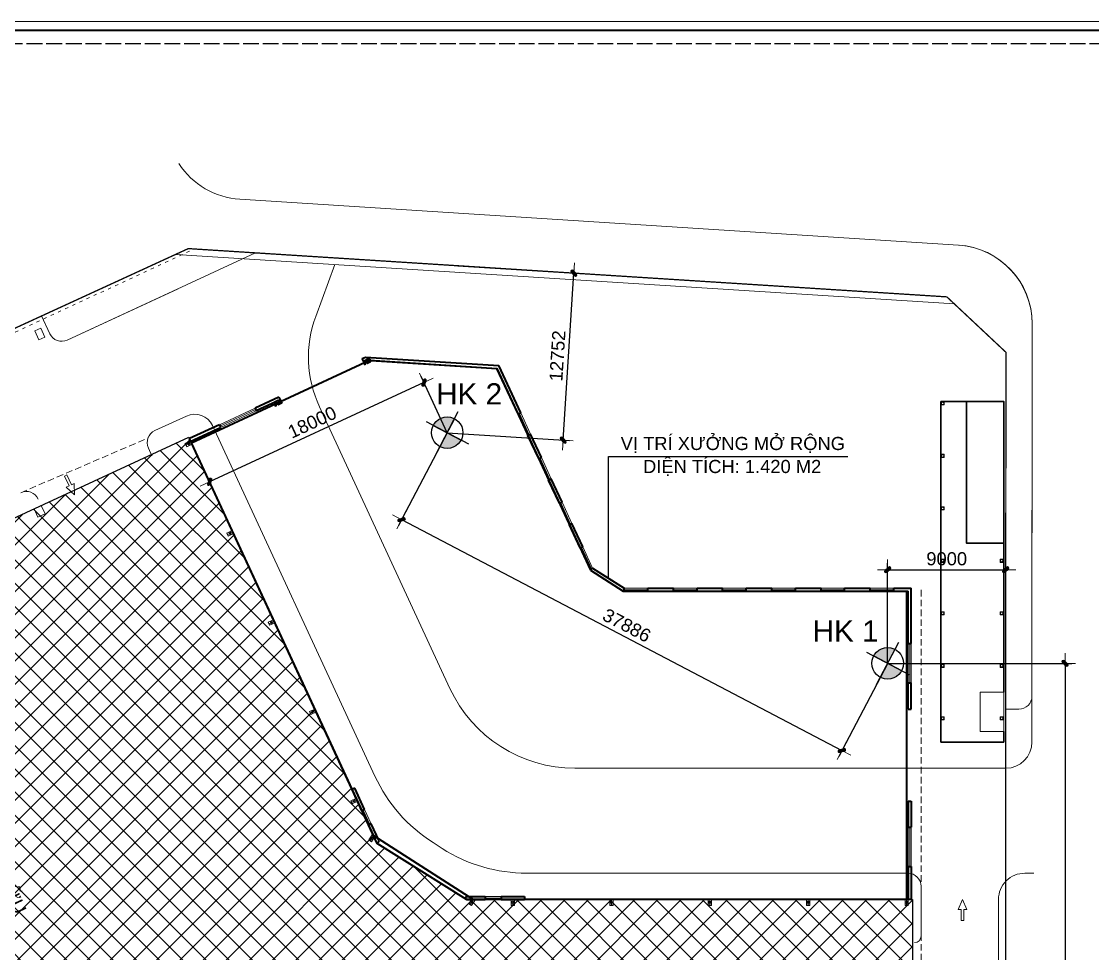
# Model space of a CAD drawing. Header units: millimetres. Extents: x 10670522 to 10987993, y 2186703 to 2710728.
# Drawn here: x 10740864 to 10822486, y 2258238 to 2329288 of the extents above; entities that cross this region are included whole.
import ezdxf

# ---------------------------------------------------------------- set-up
doc = ezdxf.new("R2010")
doc.units = ezdxf.units.MM
doc.header["$MEASUREMENT"] = 0
for name, pattern in [('ACAD_ISO02W100', [15, 12, -3]), ('ACAD_ISO03W100', [30, 12, -18]), ('ACAD_ISO05W100', [33, 24, -3, 0, -3, 0, -3]), ('DASHEDX2', [1.5, 1, -0.5])]:
    doc.linetypes.add(name, pattern=pattern)
for name, color, linetype, lineweight in [('251', 251, 'Continuous', 5), ('KEOCOT', 6, 'Continuous', 20), ('Khung ten - Net', 7, 'Continuous', 9), ('ranh gioi', 10, 'ACAD_ISO05W100', 80), ('TH-Cat tuong', 4, 'Continuous', 35), ('TH-Cua', 155, 'Continuous', 5), ('TH-Dim', 8, 'Continuous', 5), ('TH-Hatch', 55, 'Continuous', 5), ('TH-Keothep', 6, 'Continuous', 25), ('TH-Net thay1', 2, 'Continuous', 25), ('TH-Net thay2', 3, 'Continuous', 18), ('TH-Net thay3', 5, 'Continuous', 30), ('TH-Netkhuat', 117, 'DASHEDX2', 5), ('TH-NetThayManh', 9, 'Continuous', 9), ('TH-NhomKinh', 140, 'Continuous', 9), ('TH-Text', 7, 'Continuous', 9)]:
    doc.layers.add(name, color=color, linetype=linetype, lineweight=lineweight)
doc.layers.add('kichthuoc', color=15, linetype='Continuous')
doc.styles.add('Arial-TH', font='ARIAL.TTF')
doc.styles.add('KHUNG TEN', font='ARIAL.TTF')
doc.linetypes.add('FENCELINE2', pattern='A,6.35,-2.54,[132,ltypeshp.shx,S=2.54,R=0,X=-2.54,Y=0],-2.54,25.4', length=36.83)
doc.dimstyles.new('TH 1-500', dxfattribs={"dimscale": 500, "dimtxt": 2, "dimasz": 0.0065, "dimexe": 1, "dimexo": 0, "dimgap": 0.65, "dimtad": 1, "dimdec": 0, "dimzin": 0, "dimdsep": 46, "dimtxsty": 'Arial-TH', "dimblk": 'tick', "dimcen": 5, "dimdle": 200, "dimclrd": 256, "dimclre": 256, "dimclrt": 1, "dimadec": 0, "dimazin": 0, "dimtfac": 1, "dimtdec": 0, "dimtix": 1, "dimtmove": 2, "dimatfit": 3, "dimldrblk": 'OPEN30', "dimfxl": 1, "dimtvp": 11.111111, "dimtfill": 1, "dimtfillclr": 256, "dimtolj": 1, "dimarcsym": 1})

# ---------------------------------------------------------------- blocks, each defined once
blk = doc.blocks.new('BL1')
h = blk.add_hatch(color=252)
h.paths.add_polyline_path([(125, 450), (-125, 450), (-125, 440), (125, 440)])
h.paths.add_polyline_path([(2, 440), (-2, 440), (-2, 10), (2, 10)])
h.paths.add_polyline_path([(125, 10), (-125, 10), (-125, 0), (125, 0)])
for p, q in [((-2, 10), (-2, 440)), ((2, 10), (2, 440))]:
    blk.add_line(p, q)
for points in [[(-125, -10), (125, -10), (125, 460), (-125, 460)], [(-125, 0), (-125, 10), (125, 10), (125, 0)]]:
    blk.add_lwpolyline(points, close=True)
blk.add_lwpolyline([(125, 450), (-125, 450), (-125, 440), (125, 440), (125, 450)])
for centre in [(-60, 275), (-60, 175), (60, 275), (60, 175)]:
    blk.add_circle(centre, 12.5)
blk = doc.blocks.new('Cot-LenTang')
blk.add_hatch(color=252).paths.add_polyline_path([(0, -125), (0, 125), (15, 125), (15, 11), (20, 6), (480, 6), (485, 11), (485, 125), (500, 125), (500, -125), (485, -125), (485, -11), (480, -6), (20, -6), (15, -11), (15, -125)])
at = {"color": 251, "lineweight": 0}
blk.add_line((250, 6), (250, -6), dxfattribs=at)
at = {"color": 251, "linetype": 'ACAD_ISO03W100', "lineweight": 0, "ltscale": 2}
blk.add_lwpolyline([(550, -175), (550, 175), (-50, 175), (-50, -175)], close=True, dxfattribs=at)
at = {"color": 251, "lineweight": 0}
for points in [[(0, 125), (500, 125), (500, -125), (0, -125)], [(180, 6), (180, 105), (170, 105), (170, 6)], [(320, 6), (320, 105), (330, 105), (330, 6)], [(180, -6), (180, -105), (170, -105), (170, -6)], [(320, -6), (320, -105), (330, -105), (330, -6)]]:
    blk.add_lwpolyline(points, close=True, dxfattribs=at)
blk.add_lwpolyline([(0, -125), (0, 125), (15, 125), (15, 11), (20, 6), (480, 6), (485, 11), (485, 125), (500, 125), (500, -125), (485, -125), (485, -11), (480, -6), (20, -6), (15, -11), (15, -125), (0, -125)])
for centre in [(100, 75), (250, 75), (400, 75), (100, -75), (250, -75), (400, -75)]:
    blk.add_circle(centre, 12.5, dxfattribs=at)
blk = doc.blocks.new('tick')
blk.add_hatch(color=7).paths.add_polyline_path([(-65, -19, 1), (-19, -65), (65, 19, 1), (19, 65)])
for p, q in [((240, 0), (-240, 0)), ((19, 65), (-65, -19)), ((-19, -65), (65, 19)), ((0, 240), (0, -240))]:
    blk.add_line(p, q)
for centre, start, end in [((42, 42), 315, 135), ((-42, -42), 135, 315)]:
    blk.add_arc(centre, 32.5, start, end)
blk = doc.blocks.new('*D24')
at = {"layer": 'DEFPOINTS', "color": 0}
for p in [(10815870, 2287489), (10806870, 2280364), (10815870, 2280364)]:
    blk.add_point(p, dxfattribs=at)
at = {"layer": 'TH-Dim', "lineweight": -2}
for p, q in [((10806870, 2280364), (10806870, 2287989)), ((10815870, 2280364), (10815870, 2287989)), ((10806873, 2287489), (10815867, 2287489))]:
    blk.add_line(p, q, dxfattribs=at)
at = {"layer": 'TH-Dim', "lineweight": -2, "xscale": 3.25, "yscale": 3.25, "zscale": 3.25, "rotation": 180}
blk.add_blockref('tick', (10806870, 2287489), dxfattribs=at)
at = {"layer": 'TH-Dim', "lineweight": -2, "xscale": 3.25, "yscale": 3.25, "zscale": 3.25}
blk.add_blockref('tick', (10815870, 2287489), dxfattribs=at)
at = {"layer": 'TH-Dim', "color": 1, "insert": (10811370, 2288324), "char_height": 1000, "attachment_point": 5, "style": 'Arial-TH', "bg_fill": 3, "box_fill_scale": 1.25, "bg_fill_color": 256, "bg_fill_true_color": 13158600, "bg_fill_transparency": 0}
blk.add_mtext('\\A1;9000', dxfattribs=at)
blk = doc.blocks.new('_Open30')
at = {"color": 0, "linetype": 'ByBlock', "lineweight": -2}
for p, q in [((-1, 0), (0, 0)), ((0, 0), (-1, 0)), ((0, 0), (-1, 0))]:
    blk.add_line(p, q, dxfattribs=at)
blk = doc.blocks.new('*D25')
at = {"layer": 'DEFPOINTS', "color": 0}
for p in [(10806870, 2280360), (10806870, 2218364), (10820393, 2218364)]:
    blk.add_point(p, dxfattribs=at)
at = {"layer": 'TH-Dim', "lineweight": -2}
for p, q in [((10806870, 2280360), (10820893, 2280360)), ((10820393, 2280357), (10820393, 2218367)), ((10806870, 2218364), (10820893, 2218364))]:
    blk.add_line(p, q, dxfattribs=at)
at = {"layer": 'TH-Dim', "lineweight": -2, "xscale": 3.25, "yscale": 3.25, "zscale": 3.25}
for p, rotation in [((10820393, 2280360), 90), ((10820393, 2218364), 270)]:
    blk.add_blockref('tick', p, dxfattribs=dict(at, rotation=rotation))
at = {"layer": 'TH-Dim', "color": 1, "insert": (10819558, 2249362), "char_height": 1000, "attachment_point": 5, "rotation": 90, "style": 'Arial-TH', "bg_fill": 3, "box_fill_scale": 1.25, "bg_fill_color": 256, "bg_fill_true_color": 13158600, "bg_fill_transparency": 0}
blk.add_mtext('\\A1;61996', dxfattribs=at)
blk = doc.blocks.new('*D26')
at = {"layer": 'DEFPOINTS', "color": 0}
for p in [(10774117, 2310665), (10782952, 2310103), (10773306, 2297939)]:
    blk.add_point(p, dxfattribs=at)
at = {"layer": 'TH-Dim', "lineweight": -2}
for p, q in [((10774117, 2310665), (10783451, 2310071)), ((10782142, 2297379), (10782951, 2310099)), ((10773306, 2297939), (10782640, 2297344))]:
    blk.add_line(p, q, dxfattribs=at)
at = {"layer": 'TH-Dim', "lineweight": -2, "xscale": 3.25, "yscale": 3.25, "zscale": 3.25}
for p, rotation in [((10782952, 2310103), 86.35729696381951), ((10782141, 2297376), 266.3572969638195)]:
    blk.add_blockref('tick', p, dxfattribs=dict(at, rotation=rotation))
at = {"layer": 'TH-Dim', "color": 1, "insert": (10781713, 2303792), "char_height": 1000, "attachment_point": 5, "rotation": 86.3573, "style": 'Arial-TH', "bg_fill": 3, "box_fill_scale": 1.25, "bg_fill_color": 256, "bg_fill_true_color": 13158600, "bg_fill_transparency": 0}
blk.add_mtext('\\A1;12752', dxfattribs=at)
blk = doc.blocks.new('*D27')
at = {"layer": 'DEFPOINTS', "color": 0}
for p in [(10773306, 2297939), (10755204, 2294192), (10756974, 2290372)]:
    blk.add_point(p, dxfattribs=at)
at = {"layer": 'TH-Dim', "lineweight": -2}
for p, q in [((10771534, 2301757), (10755207, 2294193)), ((10773306, 2297939), (10771327, 2302212)), ((10756974, 2290372), (10754994, 2294645))]:
    blk.add_line(p, q, dxfattribs=at)
at = {"layer": 'TH-Dim', "lineweight": -2, "xscale": 3.25, "yscale": 3.25, "zscale": 3.25}
for p, rotation in [((10771537, 2301758), 24.85748271699247), ((10755204, 2294192), 204.8574827169924)]:
    blk.add_blockref('tick', p, dxfattribs=dict(at, rotation=rotation))
at = {"layer": 'TH-Dim', "color": 1, "insert": (10763019, 2298733), "char_height": 1000, "attachment_point": 5, "rotation": 24.85748, "style": 'Arial-TH', "bg_fill": 3, "box_fill_scale": 1.25, "bg_fill_color": 256, "bg_fill_true_color": 13158600, "bg_fill_transparency": 0}
blk.add_mtext('\\A1;18000', dxfattribs=at)
blk = doc.blocks.new('*D28')
at = {"layer": 'DEFPOINTS', "color": 0}
for p in [(10773306, 2297939), (10806855, 2280335), (10803380, 2273712)]:
    blk.add_point(p, dxfattribs=at)
at = {"layer": 'TH-Dim', "lineweight": -2}
for p, q in [((10773306, 2297939), (10769599, 2290873)), ((10769834, 2291314), (10803377, 2273714)), ((10806855, 2280335), (10803147, 2273269))]:
    blk.add_line(p, q, dxfattribs=at)
at = {"layer": 'TH-Dim', "lineweight": -2, "xscale": 3.25, "yscale": 3.25, "zscale": 3.25}
for p, rotation in [((10769831, 2291316), 152.3128238474873), ((10803380, 2273712), 332.3128238474873)]:
    blk.add_blockref('tick', p, dxfattribs=dict(at, rotation=rotation))
at = {"layer": 'TH-Dim', "color": 1, "insert": (10786994, 2283254), "char_height": 1000, "attachment_point": 5, "rotation": 332.31282, "style": 'Arial-TH', "bg_fill": 3, "box_fill_scale": 1.25, "bg_fill_color": 256, "bg_fill_true_color": 13158600, "bg_fill_transparency": 0}
blk.add_mtext('\\A1;37886', dxfattribs=at)
blk = doc.blocks.new('A$C3BB5034F')
at = {"layer": 'KEOCOT'}
blk.add_lwpolyline([(-59, -63), (-59, 57), (61, 57), (61, -63)], close=True, dxfattribs=at)
for centre, radius in [((1, -3), 45), ((-39, 37), 4.5), ((41, 37), 4.5), ((-39, -43), 4.5), ((41, -43), 4.5)]:
    blk.add_circle(centre, radius, dxfattribs=at)

msp = doc.modelspace()

# ---------------------------------------------------------------- hatches: boundary and pattern name
at = {"layer": 'TH-Hatch'}
h = msp.add_hatch(dxfattribs=at)
h.set_pattern_fill('ANSI37', color=256, scale=10000, style=0)
h.set_pattern_definition([(45, (-52428.4, -392904.3), (-883.88348, 883.88348), []), (135, (-52428.4, -392904.3), (-883.88348, -883.88348), [])])
edge = h.paths.add_edge_path()
edge.add_line((10808767.9, 2228543.7), (10762817.3, 2228543.7))
edge.add_arc((10762817.6, 2251199.1), 22655.4, 204.856823, 269.999341, ccw=False)
edge.add_line((10742261, 2241675.8), (10722936.9, 2283387))
edge.add_line((10722936.9, 2283387), (10753623.7, 2297603.7))
edge.add_line((10753623.7, 2297603.7), (10767979.4, 2266616.6))
edge.add_line((10767979.4, 2266616.6), (10774767.5, 2262363.7))
edge.add_line((10774767.5, 2262363.7), (10808767.9, 2262363.7))
edge.add_line((10808767.9, 2262363.7), (10808767.9, 2228543.7))
at = {"layer": 'TH-Net thay1'}
h = msp.add_hatch(color=256, dxfattribs=at)
h.set_gradient(color1=(2, 14, 115), color2=(3, 22, 191), one_color=1, tint=0.38)
h.paths.add_polyline_path([(10773864, 2299001.2, 0.4142136), (10772243.8, 2298496.1), (10773306.4, 2297938.6)])
h.paths.add_polyline_path([(10774369, 2297381), (10773306.4, 2297938.6), (10772748.8, 2296876, 0.4142136)])
h = msp.add_hatch(color=256, dxfattribs=at)
h.set_gradient(color1=(2, 14, 115), color2=(3, 22, 191), one_color=1, tint=0.38)
h.paths.add_polyline_path([(10807427.5, 2281426.3, 0.4142136), (10805807.3, 2280921.2), (10806869.9, 2280363.7)])
h.paths.add_polyline_path([(10807932.5, 2279806.1), (10806869.9, 2280363.7), (10806312.3, 2279301.1, 0.4142136)])

# ---------------------------------------------------------------- linework, layer by layer
at = {"layer": '251', "linetype": 'Continuous'}
for points in [[(10744675.3, 2293962.5), (10744325, 2294718.7), (10744143.5, 2294634.6), (10744493.8, 2293878.5), (10744282.1, 2293780.4), (10744911.5, 2293214.8), (10744887, 2294060.6)], [(10812467.9, 2261585.9), (10812467.9, 2260752.6), (10812667.9, 2260752.6), (10812667.9, 2261585.9), (10812901.2, 2261585.9), (10812567.9, 2262363.7), (10812234.5, 2261585.9)]]:
    msp.add_lwpolyline(points, close=True, dxfattribs=at)
at = {"layer": 'DEFPOINTS', "linetype": 'ACAD_ISO02W100', "ltscale": 100}
msp.add_lwpolyline([(10847457.7, 2327588.2), (10672771.6, 2327588.2), (10672771.6, 2188402.7), (10847457.7, 2188402.7)], close=True, dxfattribs=at)
at = {"layer": 'Khung ten - Net', "color": 251, "lineweight": 5}
msp.add_lwpolyline([(10872157.7, 2329288.2), (10670521.6, 2329288.2), (10670521.6, 2186702.7), (10872157.7, 2186702.7)], close=True, dxfattribs=at)
at = {"layer": 'Khung ten - Net', "color": 1, "lineweight": 35}
msp.add_lwpolyline([(10671771.6, 2187402.7), (10871457.7, 2187402.7), (10871457.7, 2328588.2), (10671771.6, 2328588.2)], close=True, dxfattribs=at)
at = {"layer": 'ranh gioi', "linetype": 'FENCELINE2', "ltscale": 50, "const_width": 100}
msp.add_lwpolyline([(10811382.4, 2308292.7), (10815881.1, 2304071), (10815840.6, 2218363.7), (10746640.6, 2218363.7), (10739655.4, 2223082.9), (10708145, 2291098.3), (10753579.4, 2311972.6)], close=True, dxfattribs=at)
at = {"layer": 'TH-Cat tuong', "ltscale": 1200}
for p, q in [((10766832.9, 2303585.5), (10767076.4, 2303698.3)), ((10766925.4, 2303385.9), (10766832.9, 2303585.5)), ((10766925.4, 2303385.9), (10767118.2, 2303475.2)), ((10767076.4, 2303698.3), (10777241.8, 2303051.2)), ((10767118.2, 2303475.2), (10777097.2, 2302839.9)), ((10778706.7, 2299365.9), (10777097.2, 2302839.9)), ((10778906.3, 2299458.4), (10777241.8, 2303051.2)), ((10760481.4, 2300643), (10758666.7, 2299802.2)), ((10760573.9, 2300443.3), (10758759.2, 2299602.6)), ((10760481.4, 2300643), (10760573.9, 2300443.3)), ((10758666.7, 2299802.2), (10758759.2, 2299602.6)), ((10778706.7, 2299365.9), (10778906.3, 2299458.4)), ((10755944.6, 2298541.1), (10756037.1, 2298341.5)), ((10779463.3, 2297732.6), (10779663, 2297825.1)), ((10780283.1, 2295963.3), (10779463.3, 2297732.6)), ((10780482.7, 2296055.8), (10779663, 2297825.1)), ((10780283.1, 2295963.3), (10780482.7, 2296055.8)), ((10781039.7, 2294330), (10781239.3, 2294422.5)), ((10782059, 2292653.2), (10781239.3, 2294422.5)), ((10781859.4, 2292560.7), (10781039.7, 2294330)), ((10781859.4, 2292560.7), (10782059, 2292653.2)), ((10782616.1, 2290927.5), (10782815.7, 2291019.9)), ((10783435.8, 2289158.1), (10782616.1, 2290927.5)), ((10783635.4, 2289250.6), (10782815.7, 2291019.9)), ((10783435.8, 2289158.1), (10783635.4, 2289250.6)), ((10784192.4, 2287524.9), (10784392, 2287617.4)), ((10786792.9, 2285863.7), (10786792.9, 2286083.7)), ((10788592.9, 2285863.7), (10788592.9, 2286083.7)), ((10788592.9, 2286083.7), (10790542.9, 2286083.7)), ((10788592.9, 2285863.7), (10790542.9, 2285863.7)), ((10790542.9, 2285863.7), (10790542.9, 2286083.7)), ((10792342.9, 2285863.7), (10792342.9, 2286083.7)), ((10792342.9, 2286083.7), (10794292.9, 2286083.7)), ((10792342.9, 2285863.7), (10794292.9, 2285863.7)), ((10794292.9, 2285863.7), (10794292.9, 2286083.7)), ((10796092.9, 2285863.7), (10796092.9, 2286083.7)), ((10796092.9, 2286083.7), (10798042.9, 2286083.7)), ((10796092.9, 2285863.7), (10798042.9, 2285863.7)), ((10798042.9, 2285863.7), (10798042.9, 2286083.7)), ((10799842.9, 2285863.7), (10799842.9, 2286083.7)), ((10799842.9, 2286083.7), (10801792.9, 2286083.7)), ((10799842.9, 2285863.7), (10801792.9, 2285863.7)), ((10801792.9, 2285863.7), (10801792.9, 2286083.7)), ((10803592.9, 2285863.7), (10803592.9, 2286083.7)), ((10803592.9, 2286083.7), (10805542.9, 2286083.7)), ((10803592.9, 2285863.7), (10805542.9, 2285863.7)), ((10805542.9, 2285863.7), (10805542.9, 2286083.7)), ((10807342.9, 2285863.7), (10807342.9, 2286083.7)), ((10807342.9, 2286083.7), (10808662.9, 2286083.7)), ((10807342.9, 2285863.7), (10808442.9, 2285863.7)), ((10808442.9, 2281863.7), (10808442.9, 2285863.7)), ((10808662.9, 2281863.7), (10808662.9, 2286083.7)), ((10808442.9, 2281863.7), (10808662.9, 2281863.7)), ((10808442.9, 2276863.7), (10808442.9, 2278863.7)), ((10808442.9, 2278863.7), (10808662.9, 2278863.7)), ((10808662.9, 2276863.7), (10808662.9, 2278863.7)), ((10808442.9, 2276863.7), (10808662.9, 2276863.7)), ((10766263.9, 2270842.9), (10766064.3, 2270750.4)), ((10766432.1, 2269956.5), (10766064.3, 2270750.4)), ((10767014.3, 2269223.3), (10766263.9, 2270842.9)), ((10766814.7, 2269130.8), (10766478.4, 2269856.7)), ((10767014.3, 2269223.3), (10766814.7, 2269130.8)), ((10808442.9, 2269863.7), (10808442.9, 2267863.7)), ((10808442.9, 2269863.7), (10808662.9, 2269863.7)), ((10808662.9, 2269863.7), (10808662.9, 2267863.7)), ((10767518.7, 2268134.5), (10767319.1, 2268042)), ((10767924.6, 2266735.1), (10767319.1, 2268042)), ((10768120, 2266836.6), (10767518.7, 2268134.5)), ((10808442.9, 2267863.7), (10808662.9, 2267863.7)), ((10767979.4, 2266616.6), (10768120, 2266836.6)), ((10808442.9, 2264863.7), (10808442.9, 2262363.7)), ((10808442.9, 2264863.7), (10808662.9, 2264863.7)), ((10808662.9, 2264863.7), (10808662.9, 2262363.7)), ((10774674.3, 2262422.1), (10774777.5, 2262583.7)), ((10774777.5, 2262583.7), (10776207.9, 2262583.7)), ((10776207.9, 2262583.7), (10776207.9, 2262363.7)), ((10777407.9, 2262583.7), (10779192.9, 2262583.7)), ((10777407.9, 2262583.7), (10777407.9, 2262363.7)), ((10779192.9, 2262583.7), (10779192.9, 2262363.7)), ((10774767.5, 2262363.7), (10776207.9, 2262363.7)), ((10777407.9, 2262363.7), (10778207.9, 2262363.7)), ((10778317.9, 2262363.7), (10779192.9, 2262363.7))]:
    msp.add_line(p, q, dxfattribs=at)
at = {"layer": 'TH-Cat tuong'}
for p, q in [((10755944.6, 2298541.1), (10753676.2, 2297490.2)), ((10753351.3, 2297097.3), (10756037.1, 2298341.5)), ((10784192.4, 2287524.9), (10784219.4, 2287466.6)), ((10784219.4, 2287466.6), (10786728.6, 2285863.7)), ((10784392, 2287617.4), (10786792.9, 2286083.7)), ((10786792.9, 2285863.7), (10786728.6, 2285863.7))]:
    msp.add_line(p, q, dxfattribs=at)
msp.add_lwpolyline([(10784219.4, 2287466.6), (10786728.6, 2285863.7), (10808317.9, 2285863.7), (10808317.9, 2262363.7), (10775289.6, 2262363.7), (10767705.1, 2267208.8), (10753821.2, 2297177.2), (10767379.6, 2303458.6), (10777097.2, 2302839.9), (10784219.4, 2287466.6)], dxfattribs=at)
at = {"layer": 'TH-Cat tuong', "color": 1, "ltscale": 100}
msp.add_lwpolyline([(10808662.9, 2262363.7), (10774767.5, 2262363.7), (10767979.4, 2266616.6), (10753676.2, 2297490.2)], dxfattribs=at)
at = {"layer": 'TH-Cua'}
for p, q in [((10767418.9, 2268088.2), (10766914.5, 2269177.1)), ((10776207.9, 2262473.7), (10777407.9, 2262473.7))]:
    msp.add_line(p, q, dxfattribs=at)
at = {"layer": 'TH-Net thay1'}
for p, q in [((10772459.9, 2296325.4), (10774152.9, 2299551.7)), ((10771693.2, 2298785), (10774919.6, 2297092.1)), ((10772243.8, 2298496.1), (10774369, 2297381)), ((10773864, 2299001.2), (10772748.8, 2296876)), ((10806023.4, 2278750.5), (10807716.4, 2281976.8)), ((10807427.5, 2281426.3), (10806312.3, 2279301.1)), ((10805256.7, 2281210.1), (10808483.1, 2279517.2)), ((10805807.3, 2280921.2), (10807932.5, 2279806.1))]:
    msp.add_line(p, q, dxfattribs=at)
msp.add_lwpolyline([(10808767.9, 2228543.7), (10762817.3, 2228543.7, -0.2921482), (10742261, 2241675.8), (10722936.9, 2283387), (10753623.7, 2297603.7), (10767979.4, 2266616.6), (10774767.5, 2262363.7), (10808767.9, 2262363.7), (10808767.9, 2228543.7)], format="xyb", dxfattribs=at)
for centre in [(10773306.4, 2297938.6), (10806869.9, 2280363.7)]:
    msp.add_circle(centre, 1200, dxfattribs=at)
at = {"layer": 'TH-Net thay2', "linetype": 'Continuous'}
for p, q in [((10812263.2, 2312244.7), (10757515.2, 2315730.1)), ((10758704.9, 2311646.3), (10744356.5, 2304998.9)), ((10763286.8, 2306805.5), (10764737.7, 2310761.2)), ((10752807.2, 2308914), (10744356.5, 2304998.9)), ((10743028.7, 2305485.9), (10742402.6, 2306837.5)), ((10817868.6, 2277863.2), (10817882, 2306254)), ((10751025.5, 2298097.2), (10753430, 2299211.2)), ((10750807.5, 2296188.8), (10750538.5, 2296769.5)), ((10815868.3, 2276863.7), (10816868.6, 2276863.7)), ((10772228.6, 2266692.4), (10772919.5, 2266251))]:
    msp.add_line(p, q, dxfattribs=at)
at = {"layer": 'TH-Net thay2', "linetype": 'ACAD_ISO03W100', "ltscale": 20}
msp.add_line((10753672.5, 2311766.2), (10729085.2, 2300375.4), dxfattribs=at)
at = {"layer": 'TH-Net thay2'}
for p, q in [((10755944.6, 2298541.1), (10758666.7, 2299802.2)), ((10756037.1, 2298341.5), (10758759.2, 2299602.6)), ((10779463.3, 2297732.6), (10778706.7, 2299365.9)), ((10779663, 2297825.1), (10778906.3, 2299458.4)), ((10781239.3, 2294422.5), (10780482.7, 2296055.8)), ((10781039.7, 2294330), (10780283.1, 2295963.3)), ((10782616.1, 2290927.5), (10781859.4, 2292560.7)), ((10782815.7, 2291019.9), (10782059, 2292653.2)), ((10784192.4, 2287524.9), (10783435.8, 2289158.1)), ((10784392, 2287617.4), (10783635.4, 2289250.6)), ((10786792.9, 2286083.7), (10788592.9, 2286083.7)), ((10786792.9, 2285863.7), (10788592.9, 2285863.7)), ((10790542.9, 2286083.7), (10792342.9, 2286083.7)), ((10790542.9, 2285863.7), (10792342.9, 2285863.7)), ((10794292.9, 2286083.7), (10796092.9, 2286083.7)), ((10794292.9, 2285863.7), (10796092.9, 2285863.7)), ((10798042.9, 2286083.7), (10799842.9, 2286083.7)), ((10798042.9, 2285863.7), (10799842.9, 2285863.7)), ((10801792.9, 2286083.7), (10803592.9, 2286083.7)), ((10801792.9, 2285863.7), (10803592.9, 2285863.7)), ((10805542.9, 2286083.7), (10807342.9, 2286083.7)), ((10805542.9, 2285863.7), (10807342.9, 2285863.7)), ((10808442.9, 2281863.7), (10808442.9, 2278863.7)), ((10808662.9, 2281863.7), (10808662.9, 2278863.7)), ((10808442.9, 2264863.7), (10808442.9, 2267863.7)), ((10808662.9, 2264863.7), (10808662.9, 2267863.7))]:
    msp.add_line(p, q, dxfattribs=at)
at = {"layer": 'TH-Net thay2', "ltscale": 1200}
for p, q in [((10742372.5, 2292391.2), (10741828, 2292138.9)), ((10742120.2, 2291508.3), (10741828, 2292138.9)), ((10742664.6, 2291760.5), (10742372.5, 2292391.2)), ((10742120.2, 2291508.3), (10742664.6, 2291760.5))]:
    msp.add_line(p, q, dxfattribs=at)
at = {"layer": 'TH-Net thay2', "linetype": 'Continuous'}
msp.add_lwpolyline([(10742198.6, 2305017.8), (10742652.2, 2305228), (10742337, 2305908.5), (10741883.3, 2305698.4)], close=True, dxfattribs=at)
at = {"layer": 'TH-Net thay2'}
for points in [[(10767014.3, 2269223.3), (10766814.7, 2269130.8), (10767319.1, 2268042), (10767518.7, 2268134.5)], [(10777407.9, 2262583.7), (10777407.9, 2262363.7), (10776207.9, 2262363.7), (10776207.9, 2262583.7)]]:
    msp.add_lwpolyline(points, close=True, dxfattribs=at)
at = {"layer": 'TH-Net thay2', "linetype": 'Continuous'}
for centre, radius, start, end in [((10757896.4, 2321718), 6000, 212.938121, 266.357297), ((10811882, 2306256.8), 6000, 359.972951, 86.357297), ((10811882.1, 2306240.8), 6000, 359.972951, 85.392425), ((10743936.1, 2305906.2), 1000, 204.857483, 294.857483), ((10751445.9, 2297189.8), 1000, 114.857483, 204.857483), ((10816868.6, 2277863.7), 1000, 270, 359.972951), ((10778688.8, 2276805), 12000, 204.857483, 237.428741), ((10779379.7, 2276363.7), 12000, 237.428741, 270)]:
    msp.add_arc(centre, radius, start, end, dxfattribs=at)
at = {"layer": 'TH-Net thay3'}
for p, q in [((10810917.9, 2300323.7), (10812867.9, 2300323.7)), ((10812867.9, 2289523.7), (10812867.9, 2300323.7)), ((10812867.9, 2289523.7), (10815717.9, 2289523.7))]:
    msp.add_line(p, q, dxfattribs=at)
msp.add_lwpolyline([(10812867.9, 2300323.7), (10815717.9, 2300323.7), (10815717.9, 2289523.7), (10812867.9, 2289523.7)], close=True, dxfattribs=at)
at = {"layer": 'TH-Netkhuat', "ltscale": 500}
for p, q in [((10740817.7, 2293368.1), (10750507, 2297534.2)), ((10809417.9, 2249463.7), (10809417.9, 2286083.7))]:
    msp.add_line(p, q, dxfattribs=at)
at = {"layer": 'TH-NetThayManh'}
msp.add_line((10752621.7, 2311532.5), (10811955.2, 2307755.2), dxfattribs=at)
msp.add_arc((10741238.1, 2292460.8), 1000, 24.857483, 114.857483, dxfattribs=at)
at = {"layer": 'TH-NhomKinh'}
for p, q in [((10755990.9, 2298441.3), (10758712.9, 2299702.4)), ((10779563.2, 2297778.9), (10778806.5, 2299412.1)), ((10781139.5, 2294376.3), (10780382.9, 2296009.5)), ((10782715.9, 2290973.7), (10781959.2, 2292606.9)), ((10784292.2, 2287571.1), (10783535.6, 2289204.4)), ((10786792.9, 2285973.7), (10788592.9, 2285973.7)), ((10790542.9, 2285973.7), (10792342.9, 2285973.7)), ((10794292.9, 2285973.7), (10796092.9, 2285973.7)), ((10798042.9, 2285973.7), (10799842.9, 2285973.7)), ((10801792.9, 2285973.7), (10803592.9, 2285973.7)), ((10805542.9, 2285973.7), (10807342.9, 2285973.7)), ((10808552.9, 2281863.7), (10808552.9, 2278863.7)), ((10808552.9, 2264863.7), (10808552.9, 2267863.7))]:
    msp.add_line(p, q, dxfattribs=at)

# ---------------------------------------------------------------- block references
at = {"layer": 'KEOCOT', "xscale": -1}
for p, rotation in [((10753821.2, 2297177.2), 114.8574827284639), ((10756974, 2290372), 114.8574827284639), ((10760126.7, 2283566.9), 114.8574827284639), ((10763279.4, 2276761.7), 114.8574827284639), ((10766432.1, 2269956.5), 114.8574827284639), ((10767692.5, 2267216.9), 147.4287413610205)]:
    msp.add_blockref('BL1', p, dxfattribs=dict(at, rotation=rotation))
at = {"layer": 'KEOCOT'}
for p, rotation in [((10775302.2, 2262355.6), 147.4287413610206), ((10778317.9, 2262363.7), 180), ((10785817.9, 2262363.7), 180), ((10793317.9, 2262363.7), 180), ((10800817.9, 2262363.7), 180), ((10808317.9, 2262363.7), 180)]:
    msp.add_blockref('BL1', p, dxfattribs=dict(at, rotation=rotation))
at = {"layer": 'kichthuoc', "xscale": -2, "yscale": 2, "zscale": 2}
for p in [(10811070.6, 2300180), (10811070.6, 2296180), (10811070.6, 2292180)]:
    msp.add_blockref('A$C3BB5034F', p, dxfattribs=at)
at = {"layer": 'TH-Keothep', "xscale": -1, "rotation": 204.8574827224567}
msp.add_blockref('Cot-LenTang', (10766977.9, 2303272.5), dxfattribs=at)
at = {"layer": 'TH-Keothep', "rotation": 204.8574827224567}
msp.add_blockref('Cot-LenTang', (10760626.4, 2300329.9), dxfattribs=at)

# ---------------------------------------------------------------- texts
at = {"layer": 'TH-Text', "linetype": 'Continuous', "char_height": 1617.95, "attachment_point": 4, "style": 'Arial-TH'}
for s, insert in [('\\A1;HK 2', (10772468.4, 2300899.1)), ('\\A1;HK 1', (10801154.1, 2282821.4))]:
    msp.add_mtext(s, dxfattribs=dict(at, insert=insert))
at = {"layer": 'TH-Text', "color": 7, "char_height": 1000, "attachment_point": 4, "style": 'KHUNG TEN'}
for s, insert in [('VỊ TRÍ XƯỞNG MỞ RỘNG', (10786528.1, 2297007.8)), ('DIỆN TÍCH: 1.420 M2', (10788229.4, 2295254.6))]:
    msp.add_mtext(s, dxfattribs=dict(at, insert=insert))
at = {"layer": 'TH-Text', "color": 7, "insert": (10740743.7, 2261308.8), "char_height": 1000, "attachment_point": 6, "rotation": 294.857483, "style": 'KHUNG TEN'}
msp.add_mtext('SHOWROOM HIỆN HỮU', dxfattribs=at)

# ---------------------------------------------------------------- next in the draw order: dimensions: what is measured, and where the dimension line sits
at = {"layer": 'TH-Dim'}
dim = msp.add_aligned_dim(p1=(10773306.4, 2297938.6), p2=(10774116.6, 2310665.1), distance=-8852.8, dimstyle='TH 1-500', dxfattribs=at)
dim.commit()
dim.dimension.update_dxf_attribs({"geometry": '*D26', "text_midpoint": (10781712.5, 2303792.5)})
dim = msp.add_linear_dim(base=(10815869.9, 2287488.7), p1=(10806869.9, 2280363.7), p2=(10815869.9, 2280363.7), dimstyle='TH 1-500', dxfattribs=at)
dim.commit()
dim.dimension.update_dxf_attribs({"geometry": '*D24', "text_midpoint": (10811369.9, 2288324.3)})

# ---------------------------------------------------------------- next in the draw order: block references
at = {"layer": 'kichthuoc', "xscale": -2, "yscale": 2, "zscale": 2}
for p in [(10811070.6, 2288180), (10815570.6, 2288180), (10811070.6, 2284180), (10815570.6, 2284180)]:
    msp.add_blockref('A$C3BB5034F', p, dxfattribs=at)

# ---------------------------------------------------------------- next in the draw order: dimensions: what is measured, and where the dimension line sits
at = {"layer": 'TH-Dim'}
dim = msp.add_aligned_dim(p1=(10773306.4, 2297938.6), p2=(10756974, 2290372), distance=-4209.7, dimstyle='TH 1-500', dxfattribs=at)
dim.commit()
dim.dimension.update_dxf_attribs({"geometry": '*D27', "text_midpoint": (10763019.3, 2298733.2)})
dim = msp.add_linear_dim(base=(10820393.1, 2218363.7), p1=(10806869.9, 2280360.1), p2=(10806869.9, 2218363.7), angle=90, dimstyle='TH 1-500', dxfattribs=at)
dim.commit()
dim.dimension.update_dxf_attribs({"geometry": '*D25', "text_midpoint": (10819557.5, 2249361.9)})

# ---------------------------------------------------------------- next in the draw order: linework, layer by layer
at = {"layer": 'TH-Net thay2', "linetype": 'Continuous'}
for p, q in [((10817867, 2274362.7), (10817882, 2306237.9)), ((10767800.5, 2271760.7), (10755421.6, 2298480.7)), ((10813917.9, 2278173.7), (10815717.9, 2278173.7)), ((10813917.9, 2278173.7), (10813917.9, 2275173.7)), ((10813917.9, 2278173.7), (10815717.9, 2278173.7)), ((10813917.9, 2278173.7), (10813917.9, 2275173.7)), ((10815717.9, 2275173.7), (10815717.9, 2278173.7)), ((10815717.9, 2275173.7), (10815717.9, 2278173.7)), ((10813917.9, 2275173.7), (10815717.9, 2275173.7)), ((10813917.9, 2275173.7), (10815717.9, 2275173.7)), ((10783045.6, 2272363.7), (10815840.6, 2272363.7)), ((10779379.7, 2264363.7), (10808416.5, 2264363.7)), ((10818007.9, 2264362.6), (10817332.5, 2264362.9)), ((10809416.5, 2259573.7), (10809416.5, 2263363.7)), ((10815317.9, 2262363), (10815317.9, 2226583.7))]:
    msp.add_line(p, q, dxfattribs=at)
for centre, radius, start, end in [((10771736.4, 2303706.3), 9000, 159.857483, 204.857483), ((10754060.5, 2297850.1), 1500, 24.857483, 114.857483), ((10815867, 2274363.7), 2000, 270, 359.972951), ((10808416.5, 2263363.7), 1000, 0, 90), ((10817317.9, 2262363), 2000, 89.579273, 180), ((10808916.5, 2259573.7), 500, 270, 0)]:
    msp.add_arc(centre, radius, start, end, dxfattribs=at)
at = {"layer": 'TH-Net thay3'}
for p, q in [((10810917.9, 2274363.7), (10810917.9, 2300323.7)), ((10815717.9, 2278173.7), (10815717.9, 2289523.7)), ((10815717.9, 2274363.7), (10815717.9, 2275173.7)), ((10810917.9, 2274363.7), (10815717.9, 2274363.7))]:
    msp.add_line(p, q, dxfattribs=at)

# ---------------------------------------------------------------- next in the draw order: block references
at = {"layer": 'kichthuoc', "xscale": -2, "yscale": 2, "zscale": 2}
for p in [(10811070.6, 2280180), (10815570.6, 2280180), (10811070.6, 2276180), (10815570.6, 2276180)]:
    msp.add_blockref('A$C3BB5034F', p, dxfattribs=at)

# ---------------------------------------------------------------- next in the draw order: dimensions: what is measured, and where the dimension line sits
at = {"layer": 'TH-Dim'}
dim = msp.add_aligned_dim(p1=(10773306.3808, 2297938.5546), p2=(10806854.7714, 2280334.8331), distance=-7479.0027, dimstyle='TH 1-500', dxfattribs=at)
dim.commit()
dim.dimension.update_dxf_attribs({"geometry": '*D28', "text_midpoint": (10786993.9057, 2283254.2545)})

# ---------------------------------------------------------------- next in the draw order: linework, layer by layer
at = {"layer": 'TH-Net thay2', "linetype": 'Continuous'}
msp.add_line((10773518.3, 2278449.9), (10763570.2, 2299923.1), dxfattribs=at)
msp.add_arc((10783045.6, 2282863.7), 10500, 204.857483, 270, dxfattribs=at)

# ---------------------------------------------------------------- next in the draw order: leaders
at = {"layer": 'TH-Dim'}
msp.add_leader([(10785592.5, 2286850.5), (10785592.5, 2296116.5), (10803843, 2296116.5)], dimstyle='TH 1-500', dxfattribs=at)

doc.saveas('drawing.dxf')
